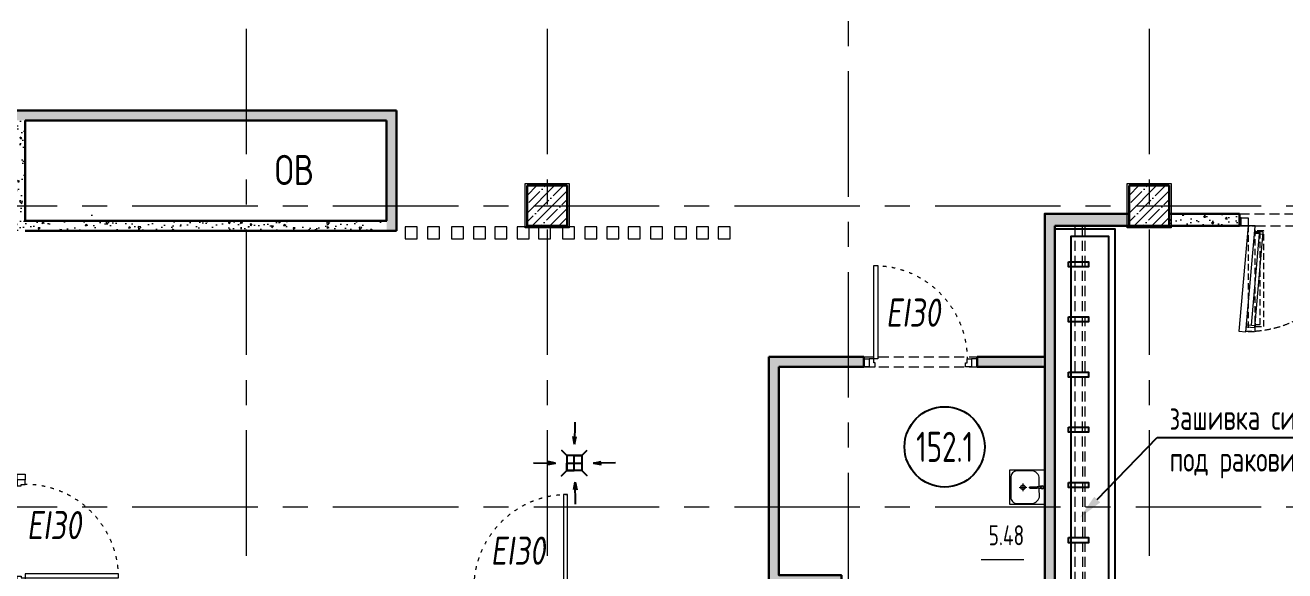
# Model space of a CAD drawing. Header units: millimetres. Extents: x -8689834 to 9419935, y 0 to 233063.
# Drawn here: x -211435 to -198881, y 114963 to 120399 of the extents above; entities that cross this region are included whole.
import ezdxf
from ezdxf import colors
from ezdxf.entities.mleader import LeaderData, LeaderLine
from ezdxf.enums import TextEntityAlignment as Align
from ezdxf.math import Vec2, Vec3

# ---------------------------------------------------------------- set-up
doc = ezdxf.new("R2010")
doc.units = ezdxf.units.MM
doc.header["$MEASUREMENT"] = 0
for name, pattern in [('ACAD_ISO03W100', [30, 12, -18]), ('ADSK_Штриховая_ш2 п1', [3, 2, -1]), ('CENTER', [2, 1.25, -0.25, 0.25, -0.25]), ('DASHED', [19.05, 12.7, -6.35])]:
    doc.linetypes.add(name, pattern=pattern)
doc.layers.get('0').update_dxf_attribs({"color": 250, "lineweight": 9})
for name, color, linetype, lineweight in [('АР_Выноски АПР', 7, 'Continuous', 5), ('АР_Двери', 175, 'Continuous', 18), ('АР_Колонны', 250, 'Continuous', 30), ('АР_Колонны Штрих', 250, 'Continuous', 5), ('АР_Маркер экспликации', 239, 'Continuous', 13), ('АР_Номер помещения', 1, 'Continuous', 25), ('АР_Оси', 195, 'Continuous', 9), ('АР_Отметки', 250, 'Continuous', 15), ('АР_Перегородки витражные', 152, 'Continuous', 13), ('АР_Перегородки газоблок', 165, 'Continuous', 30), ('АР_Перегородки газоблок_Штрих', 165, 'Continuous', 5), ('АР_Подоконники', 163, 'Continuous', 9), ('АР_Помещения_площадь', 19, 'Continuous', 9), ('АР_Сущ Несущая стена', 216, 'Continuous', 30), ('АР_тонкая линия', 250, 'Continuous', 0), ('ТХ_пищеблок', 30, 'Continuous', 20), ('Эвакуация', 7, 'Continuous', 9)]:
    doc.layers.add(name, color=color, linetype=linetype, lineweight=lineweight)
for name, color, linetype in [('АР_Отверстия', 251, 'Continuous'), ('ТХ_ВК_трапы', 5, 'Continuous'), ('ТХ_сантехника', 253, 'Continuous')]:
    doc.layers.add(name, color=color, linetype=linetype)
doc.layers.add('АР_ПБ_Двери', color=7, linetype='Continuous', lineweight=15, true_color=0xdb0000)
doc.styles.add('ICOCPEUR', font='isocpeur.ttf')
doc.styles.add('ISOCPEUR', font='isocpeur.ttf', dxfattribs={"width": 0.7})
doc.styles.get("Standard").update_dxf_attribs({"font": 'isocpeur.ttf', "width": 0.7})
doc.styles.add('Архитект', font='isocpeur.ttf', dxfattribs={"width": 0.8, "oblique": 8})
pattern_1 = [(50, (0, 0), (215.17805, -18.82564), [22.5, -247.5]), (355, (0, 0), (-41.6254, 225.65764), [18, -198]), (100.45144, (17.93, -1.57), (173.55265, 206.832), [19.12206, -210.34263]), (46.1842, (0, 60), (320.1724, -49.65578), [33.75, -371.25]), (96.63564, (26.68, 55.86), (280.3986, 292.2356), [28.6831, -315.51413]), (351.18416, (0, 60), (280.3986, 292.2356), [27, -297]), (21, (30, 45), (179.07212, -120.78567), [22.5, -247.5]), (326, (30, 45), (72.9946, 217.54501), [18, -198]), (71.45144, (44.92, 34.93), (252.06671, 96.75935), [19.12206, -210.34263]), (37.5, (0, 0), (3.647957, 99.868156), [0, -195.6, 0, -201, 0, -198.75]), (7.5, (0, 0), (78.92086, 118.323514), [0, -114.6, 0, -191.1, 0, -75.75]), (327.5, (-66.9, 0), (160.14673, -6.766462), [0, -75, 0, -234, 0, -310.5]), (317.5, (-96.9, 0), (174.95585, 30.031495), [0, -97.5, 0, -155.4, 0, -220.5])]

# ---------------------------------------------------------------- blocks, each defined once
blk = doc.blocks.new('*U12')
blk.add_lwpolyline([(100, 80), (100, 1010), (140, 1010), (140, 80)], close=True)
for points in [[(0, 0), (0, 80), (55, 80), (55, 0), (0, 0)], [(55, 80), (55, 0), (115, 0), (115, 40), (100, 40), (100, 80), (55, 80)], [(1075, 80), (1075, 0), (1015, 0), (1015, 40), (1030, 40), (1030, 80), (1075, 80)], [(1130, 0), (1130, 80), (1075, 80), (1075, 0), (1130, 0)]]:
    blk.add_lwpolyline(points)
at = {"linetype": 'ACAD_ISO03W100', "ltscale": 3}
blk.add_arc((100, 80), 930, 0, 90, dxfattribs=at)
blk = doc.blocks.new('*U761')
for points in [[(0, 0), (0, -80), (55, -80), (55, 0), (0, 0)], [(55, -80), (55, 0), (115, 0), (115, -40), (100, -40), (100, -80), (55, -80)], [(1075, -80), (1075, 0), (1015, 0), (1015, -40), (1030, -40), (1030, -80), (1075, -80)], [(1130, 0), (1130, -80), (1075, -80), (1075, 0), (1130, 0)]]:
    blk.add_lwpolyline(points)
blk.add_lwpolyline([(100, -80), (100, -1010), (140, -1010), (140, -80)], close=True)
at = {"linetype": 'ACAD_ISO03W100', "ltscale": 3}
blk.add_arc((100, -80), 930, 270, 0, dxfattribs=at)
blk = doc.blocks.new('1700-3')
for p, q in [((-416, 1465), (-422, 1430)), ((-90, 1407), (-96, 1373))]:
    blk.add_line(p, q)
at = {"linetype": 'DASHED', "ltscale": 5}
for p, q in [((-80, 100), (-83, 135)), ((-991, 20), (-994, 55))]:
    blk.add_line(p, q, dxfattribs=at)
for points in [[(-476, 1526), (-12, 1444), (0, 1513), (-464, 1595)], [(0, -13), (-1051, -105), (-1057, -35), (-6, 57)]]:
    blk.add_lwpolyline(points, close=True)
for points in [[(-471, 1443), (0, 1443), (0, 1513), (-471, 1513)], [(0, -13), (-1055, -13), (-1055, 57), (0, 57)]]:
    blk.add_lwpolyline(points, close=True, dxfattribs=at)
for points in [[(-392, 1511), (-427, 1517), (-441, 1434), (-76, 1369), (-61, 1453), (-96, 1459)], [(-407, 1514), (-416, 1465), (-90, 1407), (-81, 1456)], [(80, 1600), (0, 1600), (0, 1583), (80, 1583), (80, 1600)], [(0, 1583), (80, 1583), (80, 1513), (50, 1513), (50, 1513), (0, 1513), (0, 1583)], [(-972, -28), (-1007, -31), (-1014, 54), (-63, 137), (-56, 52), (-91, 49)], [(-987, -29), (-991, 20), (-80, 100), (-76, 50)], [(0, -83), (80, -83), (80, -13), (50, -13), (50, -13), (0, -13), (0, -83)], [(80, -100), (0, -100), (0, -83), (80, -83), (80, -100)]]:
    blk.add_lwpolyline(points)
for points in [[(-386, 1443), (-421, 1443), (-421, 1358), (-50, 1358), (-50, 1443), (-85, 1443)], [(-401, 1443), (-401, 1393), (-70, 1393), (-70, 1443)], [(-970, 57), (-1005, 57), (-1005, 142), (-50, 142), (-50, 57), (-85, 57)], [(-985, 57), (-985, 107), (-70, 107), (-70, 57)]]:
    blk.add_lwpolyline(points, dxfattribs=at)
for centre, radius, start, end in [((0, 1513), 471, 170, 270), ((0, -13), 1055, 90, 181.2023)]:
    blk.add_arc(centre, radius, start, end, dxfattribs=at)
blk = doc.blocks.new('*U281')
at = {"layer": 'АР_Номер помещения', "color": 7}
blk.add_circle((-3463, -1967), 400, dxfattribs=at)
at = {"layer": 'АР_Помещения_площадь', "color": 7}
blk.add_line((-2675, -3094), (-3098, -3094), dxfattribs=at)
at = {"color": 7, "style": 'ISOCPEUR', "width": 0.7, "flags": 1}
blk.add_attdef('КАТЕГОРИЯ', (-499, -2092), '', height=250, dxfattribs=at)
at = {"layer": 'АР_Номер помещения', "color": 7, "style": 'ISOCPEUR', "width": 0.7}
blk.add_attdef('НОМЕР_ПОМЕЩЕНИЯ', text='', height=300, dxfattribs=at).set_placement((-3463, -1967), align=Align.MIDDLE_CENTER)
at = {"layer": 'АР_Помещения_площадь', "color": 7, "lineweight": 30, "width": 0.7, "flags": 104}
blk.add_attdef('ИМЯ_ПОМЕЩЕНИЯ', text='', height=100, dxfattribs=at).set_placement((158, 1217), align=Align.MIDDLE_CENTER)
at = {"layer": 'АР_Помещения_площадь', "color": 7, "style": 'ISOCPEUR', "width": 0.7}
blk.add_attdef('ПЛОЩАДЬ_ПОМЕЩЕНИЯ', text='', height=200, dxfattribs=at).set_placement((-2671, -2848), align=Align.MIDDLE_RIGHT)
blk = doc.blocks.new('раковина столовая 2')
for points in [[(970112, -22806), (970112, -17236), (969512, -17236), (969512, -22806)], [(969572, -22746), (969572, -17314), (969952, -17314), (969952, -22746)], [(969975, -17564), (969775, -17564), (969775, -17614), (969975, -17614)], [(969975, -18114), (969775, -18114), (969775, -18164), (969975, -18164)], [(969975, -18664), (969775, -18664), (969775, -18714), (969975, -18714)], [(969975, -19214), (969775, -19214), (969775, -19264), (969975, -19264)], [(969975, -19764), (969775, -19764), (969775, -19814), (969975, -19814)], [(969975, -20314), (969775, -20314), (969775, -20364), (969975, -20364)], [(969975, -20864), (969775, -20864), (969775, -20914), (969975, -20914)], [(969975, -21414), (969775, -21414), (969775, -21464), (969975, -21464)], [(969975, -21964), (969775, -21964), (969775, -22014), (969975, -22014)], [(969975, -22514), (969775, -22514), (969775, -22564), (969975, -22564)]]:
    blk.add_lwpolyline(points, close=True)
blk = doc.blocks.new('*U791')
blk.add_lwpolyline([(-100, 80), (-100, 1010), (-140, 1010), (-140, 80)], close=True)
for points in [[(-1130, 0), (-1130, 80), (-1075, 80), (-1075, 0), (-1130, 0)], [(-1075, 80), (-1075, 0), (-1015, 0), (-1015, 40), (-1030, 40), (-1030, 80), (-1075, 80)], [(-55, 80), (-55, 0), (-115, 0), (-115, 40), (-100, 40), (-100, 80), (-55, 80)], [(0, 0), (0, 80), (-55, 80), (-55, 0), (0, 0)]]:
    blk.add_lwpolyline(points)
at = {"linetype": 'ACAD_ISO03W100', "ltscale": 3}
blk.add_arc((-100, 80), 930, 90, 180, dxfattribs=at)
blk = doc.blocks.new('Трапы с разуклонкой')
at = {"layer": 'ТХ_ВК_трапы'}
blk.add_lwpolyline([(364931, 183328), (364981, 183278), (364981, 183128), (364931, 183078), (364981, 183128), (365130, 183128), (365181, 183077), (365130, 183128), (365055, 183128), (365055, 183278), (364981, 183278), (365130, 183278), (365179, 183327), (365130, 183278), (365130, 183128), (365130, 183203), (364981, 183203)], dxfattribs=at)
blk.add_lwpolyline([(364931, 183328), (364981, 183278), (364981, 183128), (364931, 183078), (364981, 183128), (365130, 183128), (365181, 183077), (365130, 183128), (365055, 183128), (365055, 183278), (364981, 183278), (365130, 183278), (365179, 183327), (365130, 183278), (365130, 183128), (365130, 183203), (364981, 183203)], dxfattribs=at)
blk = doc.blocks.new('A$C985b353d')
at = {"layer": 'ТХ_ВК_трапы', "ltscale": 100}
for p, q in [((6, 409), (2, 189)), ((2, 189), (-11, 264)), ((-11, 264), (2, 189)), ((2, 189), (20, 264)), ((-407, 3), (-188, -1)), ((-188, -1), (-263, 17)), ((192, -1), (267, 17)), ((412, 3), (192, -1)), ((-188, -1), (-262, -14)), ((-262, -14), (-188, -1)), ((192, -1), (267, -14)), ((267, -14), (192, -1)), ((10, -191), (-4, -265)), ((-4, -265), (10, -191)), ((14, -410), (10, -191)), ((10, -191), (27, -266))]:
    blk.add_line(p, q, dxfattribs=at)
blk = doc.blocks.new('_DotSmall')
at = {"color": 0, "linetype": 'ByBlock', "const_width": 0.5}
blk.add_lwpolyline([(-0.0625, 0, 1), (0.0625, 0, 1)], format="xyb", close=True, dxfattribs=at)

msp = doc.modelspace()

# ---------------------------------------------------------------- hatches: boundary and pattern name
at = {"layer": 'АР_Колонны Штрих', "ltscale": 100}
h = msp.add_hatch(dxfattribs=at)
h.set_pattern_fill('ANSI35', color=256, scale=500)
h.set_pattern_definition([(45, (-1163486.01, 158672.16), (-88.388348, 88.388348), []), (45, (-1163397.63, 158672.16), (-88.388348, 88.388348), [156.25, -31.25, 0, -31.25])])
h.paths.add_polyline_path([(-206033.915, 118800.682), (-206433.915, 118800.682), (-206433.915, 118400.682), (-206033.915, 118400.682)])
h = msp.add_hatch(dxfattribs=at)
h.set_pattern_fill('ANSI35', color=256, scale=500)
h.set_pattern_definition([(45, (-1157486.01, 158672.16), (-88.388348, 88.388348), []), (45, (-1157397.63, 158672.16), (-88.388348, 88.388348), [156.25, -31.25, 0, -31.25])])
h.paths.add_polyline_path([(-200033.915, 118800.682), (-200433.915, 118800.682), (-200433.915, 118400.682), (-200033.915, 118400.682)])
at = {"layer": 'АР_Перегородки газоблок_Штрих', "ltscale": 100}
h = msp.add_hatch(dxfattribs=at)
h.set_pattern_fill('AR-CONC', color=256, scale=30)
h.set_pattern_definition([(50, (2627.93, 6749.96), (215.17805, -18.82564), [22.5, -247.5]), (355, (2627.93, 6749.96), (-41.6254, 225.65764), [18, -198]), (100.45144, (2645.86, 6748.4), (173.55265, 206.832), [19.12206, -210.34263]), (46.1842, (2627.93, 6809.96), (320.1724, -49.65578), [33.75, -371.25]), (96.63564, (2654.6, 6805.82), (280.3986, 292.2356), [28.6831, -315.51413]), (351.18416, (2627.93, 6809.96), (280.3986, 292.2356), [27, -297]), (21, (2657.93, 6794.96), (179.07212, -120.78567), [22.5, -247.5]), (326, (2657.93, 6794.96), (72.9946, 217.54501), [18, -198]), (71.45144, (2672.85, 6784.9), (252.06671, 96.75935), [19.12206, -210.34263]), (37.5, (2627.93, 6749.96), (3.647957, 99.868156), [0, -195.6, 0, -201, 0, -198.75]), (7.5, (2627.93, 6749.96), (78.92086, 118.323514), [0, -114.6, 0, -191.1, 0, -75.75]), (327.5, (2561.03, 6749.96), (160.14673, -6.766462), [0, -75, 0, -234, 0, -310.5]), (317.5, (2531.03, 6749.96), (174.95585, 30.031495), [0, -97.5, 0, -155.4, 0, -220.5])])
h.paths.add_polyline_path([(-207733.915, 119550.642), (-214372.031, 119550.642), (-214372.031, 119450.642), (-207833.915, 119450.642), (-207833.915, 118350.682), (-207733.915, 118350.682)])
h = msp.add_hatch(dxfattribs=at)
h.set_pattern_fill('AR-CONC', color=256, scale=30, angle=90)
h.set_pattern_definition([(140, (-98754.67, 329792.49), (18.82564, 215.17805), [22.5, -247.5]), (85, (-98754.67, 329792.49), (-225.65764, -41.6254), [18, -198]), (190.45144, (-98753.1, 329810.42), (-206.832, 173.55265), [19.12206, -210.34263]), (136.1842, (-98814.67, 329792.5), (49.65578, 320.1724), [33.75, -371.25]), (186.63564, (-98810.53, 329819.17), (-292.2356, 280.3986), [28.6831, -315.51413]), (81.18416, (-98814.67, 329792.5), (-292.2356, 280.3986), [27, -297]), (111, (-98799.67, 329822.49), (120.78567, 179.07212), [22.5, -247.5]), (56, (-98799.67, 329822.49), (-217.54501, 72.9946), [18, -198]), (161.45144, (-98789.6, 329837.4), (-96.75935, 252.06671), [19.12206, -210.34263]), (127.5, (-98754.67, 329792.49), (-99.868156, 3.647957), [0, -195.6, 0, -201, 0, -198.75]), (97.5, (-98754.67, 329792.49), (-118.323514, 78.92086), [0, -114.6, 0, -191.1, 0, -75.75]), (57.5, (-98754.67, 329725.59), (6.766462, 160.14673), [0, -75, 0, -234, 0, -310.5]), (47.5, (-98754.67, 329695.59), (-30.031495, 174.95585), [0, -97.5, 0, -155.4, 0, -220.5])])
h.paths.add_polyline_path([(-211555.354, 119450.642), (-211555.354, 118345.89), (-211435.354, 118345.89), (-211435.354, 119330.642), (-211435.354, 119450.642)])
h = msp.add_hatch(dxfattribs=at)
h.set_pattern_fill('AR-CONC', color=256, scale=30)
h.set_pattern_definition(pattern_1)
h.paths.add_polyline_path([(-201173.791, 118370.892), (-201173.6, 118400.654), (-200433.915, 118400.682), (-200433.915, 118520.682), (-201273.392, 118520.65), (-201273.39, 115964.62), (-201273.322, 115964.62), (-201273.39, 115627.62), (-201273.39, 115600.682), (-201173.788, 115600.682)])
h.paths.add_polyline_path([(-201173.788, 115600.682), (-201273.39, 115600.106), (-201273.39, 115007.167), (-201273.388, 112600.682), (-201173.388, 112600.682), (-201173.388, 112680.682), (-200433.915, 112680.682), (-200433.915, 112800.682), (-200573.786, 112800.682), (-200573.786, 112800.677), (-201173.786, 112800.677)])
h.paths.add_polyline_path([(-200433.915, 112520.652), (-201173.388, 112520.651), (-201173.388, 112600.682), (-201273.388, 112600.682), (-201273.387, 110702.537), (-201173.387, 110702.536), (-201173.388, 112400.651), (-200433.917, 112400.652), (-200433.915, 112400.652)])
h = msp.add_hatch(dxfattribs=at)
h.set_pattern_fill('AR-CONC', color=256, scale=30)
h.set_pattern_definition(pattern_1)
h.paths.add_polyline_path([(-199333.881, 118520.682), (-200033.916, 118520.694), (-200033.915, 118400.682), (-199333.884, 118400.682)])
h = msp.add_hatch(dxfattribs=at)
h.set_pattern_fill('AR-CONC', color=256, scale=30, angle=180)
h.set_pattern_definition([(230, (-421777.2, 231151.36), (-215.17805, 18.82564), [22.5, -247.5]), (175, (-421777.2, 231151.36), (41.6254, -225.65764), [18, -198]), (280.45144, (-421795.13, 231152.93), (-173.55265, -206.832), [19.12206, -210.34263]), (226.1842, (-421777.2, 231091.36), (-320.1724, 49.65578), [33.75, -371.25]), (276.63564, (-421803.88, 231095.5), (-280.3986, -292.2356), [28.6831, -315.51413]), (171.18416, (-421777.2, 231091.36), (-280.3986, -292.2356), [27, -297]), (201, (-421807.2, 231106.36), (-179.07212, 120.78567), [22.5, -247.5]), (146, (-421807.2, 231106.36), (-72.9946, -217.54501), [18, -198]), (251.45144, (-421822.12, 231116.43), (-252.06671, -96.75935), [19.12206, -210.34263]), (217.5, (-421777.2, 231151.365), (-3.647957, -99.868156), [0, -195.6, 0, -201, 0, -198.75]), (187.5, (-421777.2, 231151.36), (-78.92086, -118.323514), [0, -114.6, 0, -191.1, 0, -75.75]), (147.5, (-421710.3, 231151.365), (-160.14673, 6.766462), [0, -75, 0, -234, 0, -310.5]), (137.5, (-421680.3, 231151.36), (-174.95585, -30.031495), [0, -97.5, 0, -155.4, 0, -220.5])])
h.paths.add_polyline_path([(-211435.354, 118350.682), (-207835.777, 118350.682), (-207835.777, 118450.682), (-211435.354, 118450.682)])
h = msp.add_hatch(dxfattribs=at)
h.set_pattern_fill('AR-CONC', color=256, scale=30)
h.set_pattern_definition([(50, (0.09, 1576.72), (215.17805, -18.82564), [22.5, -247.5]), (355, (0.09, 1576.72), (-41.6254, 225.65764), [18, -198]), (100.45144, (18.02, 1575.15), (173.55265, 206.832), [19.12206, -210.34263]), (46.1842, (0.09, 1636.72), (320.1724, -49.65578), [33.75, -371.25]), (96.63564, (26.77, 1632.6), (280.3986, 292.2356), [28.6831, -315.51413]), (351.18416, (0.09, 1636.72), (280.3986, 292.2356), [27, -297]), (21, (30.1, 1621.72), (179.07212, -120.78567), [22.5, -247.5]), (326, (30.1, 1621.72), (72.9946, 217.54501), [18, -198]), (71.45144, (45.02, 1611.66), (252.06671, 96.75935), [19.12206, -210.34263]), (37.5, (0.09, 1576.72), (3.647957, 99.868156), [0, -195.6, 0, -201, 0, -198.75]), (7.5, (0.09, 1576.72), (78.92086, 118.323514), [0, -114.6, 0, -191.1, 0, -75.75]), (327.5, (-66.81, 1576.72), (160.14673, -6.766462), [0, -75, 0, -234, 0, -310.5]), (317.5, (-96.8, 1576.72), (174.95585, 30.031495), [0, -97.5, 0, -155.4, 0, -220.5])])
h.paths.add_polyline_path([(-201293.298, 117094.413), (-201947.836, 117094.334), (-201947.835, 116994.26), (-201293.297, 116994.373)])
h.paths.add_polyline_path([(-203077.839, 117094.297), (-204022.734, 117094.261), (-204022.734, 114793.779), (-205930.847, 114793.779), (-205930.847, 114693.779), (-204022.734, 114693.779), (-204022.734, 112500.393), (-206033.901, 112500.682), (-206033.915, 112400.682), (-203922.641, 112400.379), (-203922.734, 114817.845), (-203300.275, 114817.845), (-203300.275, 114917.845), (-203922.641, 114917.845), (-203922.641, 116994.265), (-203077.835, 116994.297)])

# ---------------------------------------------------------------- linework, layer by layer
at = {"ltscale": 100}
for points in [[(-206453.915, 118820.682), (-206013.915, 118820.682), (-206013.915, 118380.682), (-206453.915, 118380.682)], [(-200453.915, 118820.682), (-200013.915, 118820.682), (-200013.915, 118380.682), (-200453.915, 118380.682)]]:
    msp.add_lwpolyline(points, close=True, dxfattribs=at)
at = {"layer": 'АР_Колонны', "ltscale": 100}
for points in [[(-206433.915, 118800.682), (-206033.915, 118800.682), (-206033.915, 118400.682), (-206433.915, 118400.682)], [(-200433.915, 118800.682), (-200033.915, 118800.682), (-200033.915, 118400.682), (-200433.915, 118400.682)]]:
    msp.add_lwpolyline(points, close=True, dxfattribs=at)
at = {"layer": 'АР_Оси', "linetype": 'CENTER', "ltscale": 1000}
for p, q in [((-203233.822, 135939.875), (-203233.822, 80207.526)), ((-209233.915, 134363.151), (-209233.915, 78630.803)), ((-206233.915, 134363.151), (-206233.915, 78630.803)), ((-200233.915, 134363.151), (-200233.915, 78630.803)), ((-224367.609, 118600.682), (-141189.207, 118600.682)), ((-224367.609, 115600.682), (-141189.207, 115600.682))]:
    msp.add_line(p, q, dxfattribs=at)
at = {"layer": 'АР_Перегородки газоблок', "ltscale": 100}
for p, q in [((-207733.915, 119550.642), (-214372.031, 119550.642)), ((-207733.915, 119550.642), (-207733.915, 118350.682)), ((-211435.354, 119450.642), (-207833.915, 119450.642)), ((-211435.354, 118450.682), (-211435.354, 119450.642)), ((-207833.915, 119450.642), (-207833.915, 118450.682)), ((-207831.941, 118450.682), (-211435.354, 118450.682)), ((-207733.915, 118350.682), (-211435.354, 118350.682)), ((-203077.839, 117094.297), (-204022.734, 117094.261)), ((-204022.734, 117094.261), (-204022.734, 114793.779)), ((-203077.834, 117094.297), (-203077.835, 116994.239)), ((-201947.835, 116994.229), (-201947.835, 117094.373)), ((-201273.299, 117094.373), (-201947.835, 117094.373)), ((-203077.835, 116994.297), (-203922.734, 116994.265)), ((-201273.299, 116994.373), (-201947.835, 116994.373))]:
    msp.add_line(p, q, dxfattribs=at)
for points in [[(-201273.39, 115007.167), (-201273.392, 118520.65), (-200433.92, 118520.682)], [(-200033.915, 118520.656), (-199333.884, 118520.682)], [(-199333.884, 118520.682), (-199333.881, 118400.682)], [(-200433.915, 118400.682), (-201173.6, 118400.654)], [(-201173.596, 112800.682), (-201173.6, 118400.654)], [(-199333.881, 118400.682), (-200033.915, 118400.682)], [(-201273.386, 109734.706), (-201273.39, 115007.167)]]:
    msp.add_lwpolyline(points, dxfattribs=at)
at = {"layer": 'АР_Перегородки газоблок', "ltscale": 100, "elevation": 0}
msp.add_lwpolyline([(-203922.734, 116994.265), (-203922.734, 114917.845), (-203300.275, 114917.845), (-203300.275, 114817.845)], dxfattribs=at)
at = {"layer": 'АР_Подоконники', "ltscale": 100}
msp.add_arc((-206026.246, 118393.013), 8235.689, 95.2661392, 171.9196052, dxfattribs=at)
at = {"layer": 'АР_Сущ Несущая стена', "lineweight": 18, "ltscale": 100}
for centre, radius, start, end in [((-206027.067, 118394.779), 9148.86, 94.8723408, 175.1978222), ((-206026.246, 118393.013), 8425.689, 94.8765245, 174.7967806)]:
    msp.add_arc(centre, radius, start, end, dxfattribs=at)
at = {"layer": 'АР_тонкая линия', "linetype": 'ADSK_Штриховая_ш2 п1', "ltscale": 50}
for p, q in [((-199333.884, 118520.682), (-197650.884, 118520.682)), ((-199325.384, 118400.682), (-197585.459, 118400.471)), ((-203077.92, 117094.297), (-201947.887, 117094.053)), ((-203077.834, 116994.297), (-201947.834, 116993.817))]:
    msp.add_line(p, q, dxfattribs=at)
for points in [[(-200974.386, 118400.662), (-200974.223, 112800.682)], [(-200899.386, 118400.662), (-200899.223, 112800.681)], [(-200874.386, 118400.662), (-200874.223, 112800.681)]]:
    msp.add_lwpolyline(points, dxfattribs=at)
at = {"layer": 'ТХ_пищеблок'}
for p, q in [((-207527.66, 118390.92), (-207647.31, 118390.92)), ((-207647.31, 118390.92), (-207647.31, 118271.271)), ((-207527.66, 118271.271), (-207527.66, 118390.92)), ((-207307.254, 118390.92), (-207426.903, 118390.92)), ((-207426.903, 118390.92), (-207426.903, 118271.271)), ((-207307.254, 118271.271), (-207307.254, 118390.92)), ((-207067.955, 118390.92), (-207187.604, 118390.92)), ((-207187.604, 118390.92), (-207187.604, 118271.271)), ((-207067.955, 118271.271), (-207067.955, 118390.92)), ((-206847.548, 118390.92), (-206967.197, 118390.92)), ((-206967.197, 118390.92), (-206967.197, 118271.271)), ((-206847.548, 118271.271), (-206847.548, 118390.92)), ((-206633.438, 118390.92), (-206753.088, 118390.92)), ((-206753.088, 118390.92), (-206753.088, 118271.271)), ((-206633.438, 118271.271), (-206633.438, 118390.92)), ((-206413.031, 118390.92), (-206532.681, 118390.92)), ((-206532.681, 118390.92), (-206532.681, 118271.271)), ((-206413.031, 118271.271), (-206413.031, 118390.92)), ((-206198.922, 118390.92), (-206318.571, 118390.92)), ((-206318.571, 118390.92), (-206318.571, 118271.271)), ((-206198.922, 118271.271), (-206198.922, 118390.92)), ((-205959.623, 118391.359), (-206079.272, 118391.359)), ((-206079.272, 118391.359), (-206079.272, 118271.709)), ((-205959.623, 118271.709), (-205959.623, 118391.359)), ((-205739.216, 118390.92), (-205858.866, 118390.92)), ((-205858.866, 118390.92), (-205858.866, 118271.271)), ((-205739.216, 118271.271), (-205739.216, 118390.92)), ((-205518.809, 118390.92), (-205638.459, 118390.92)), ((-205638.459, 118390.92), (-205638.459, 118271.271)), ((-205518.809, 118271.271), (-205518.809, 118390.92)), ((-205304.7, 118390.92), (-205424.349, 118390.92)), ((-205424.349, 118390.92), (-205424.349, 118271.271)), ((-205304.7, 118271.271), (-205304.7, 118390.92)), ((-205084.293, 118391.359), (-205203.942, 118391.359)), ((-205203.942, 118391.359), (-205203.942, 118271.709)), ((-205084.293, 118271.709), (-205084.293, 118391.359)), ((-204844.994, 118391.359), (-204964.643, 118391.359)), ((-204964.643, 118391.359), (-204964.643, 118271.709)), ((-204844.994, 118271.709), (-204844.994, 118391.359)), ((-204624.587, 118391.359), (-204744.236, 118391.359)), ((-204744.236, 118391.359), (-204744.236, 118271.709)), ((-204624.587, 118271.709), (-204624.587, 118391.359)), ((-204410.478, 118390.92), (-204530.127, 118390.92)), ((-204530.127, 118390.92), (-204530.127, 118271.271)), ((-204410.478, 118271.271), (-204410.478, 118390.92)), ((-207647.31, 118271.271), (-207527.66, 118271.271)), ((-207426.903, 118271.271), (-207307.254, 118271.271)), ((-207187.604, 118271.271), (-207067.955, 118271.271)), ((-206967.197, 118271.271), (-206847.548, 118271.271)), ((-206753.088, 118271.271), (-206633.438, 118271.271)), ((-206532.681, 118271.271), (-206413.031, 118271.271)), ((-206318.571, 118271.271), (-206198.922, 118271.271)), ((-206079.272, 118271.709), (-205959.623, 118271.709)), ((-205858.866, 118271.271), (-205739.216, 118271.271)), ((-205638.459, 118271.271), (-205518.809, 118271.271)), ((-205424.349, 118271.271), (-205304.7, 118271.271)), ((-205203.942, 118271.709), (-205084.293, 118271.709)), ((-204964.643, 118271.709), (-204844.994, 118271.709)), ((-204744.236, 118271.709), (-204624.587, 118271.709)), ((-204530.127, 118271.271), (-204410.478, 118271.271)), ((-201273.322, 115964.62), (-201625.322, 115964.036)), ((-201625.322, 115964.036), (-201624.729, 115627.036)), ((-201613.199, 115894.057), (-201612.852, 115697.057)), ((-201412.312, 115958.411), (-201549.311, 115958.17)), ((-201328.036, 115801.929), (-201328.199, 115894.524)), ((-201272.729, 115627.621), (-201273.322, 115964.62)), ((-201529.886, 115794.144), (-201451.575, 115794.363)), ((-201491.175, 115832.94), (-201490.956, 115754.627)), ((-201425.837, 115790.703), (-201425.797, 115791.556)), ((-201425.746, 115789.855), (-201425.837, 115790.703)), ((-201425.797, 115791.556), (-201425.626, 115792.386)), ((-201425.525, 115789.036), (-201425.746, 115789.855)), ((-201425.626, 115792.386), (-201425.33, 115793.17)), ((-201425.597, 115790.71), (-201425.545, 115791.817)), ((-201425.597, 115790.71), (-201425.545, 115791.817)), ((-201425.478, 115789.609), (-201425.597, 115790.71)), ((-201425.478, 115789.609), (-201425.597, 115790.71)), ((-201425.545, 115791.817), (-201425.323, 115792.895)), ((-201425.545, 115791.817), (-201425.323, 115792.895)), ((-201425.181, 115788.272), (-201425.525, 115789.036)), ((-201425.191, 115788.546), (-201425.478, 115789.609)), ((-201425.191, 115788.546), (-201425.478, 115789.609)), ((-201425.33, 115793.17), (-201425.01, 115793.721)), ((-201425.288, 115793.279), (-201424.892, 115794.325)), ((-201425.288, 115793.279), (-201424.892, 115794.325)), ((-201424.829, 115787.741), (-201425.181, 115788.272)), ((-201424.698, 115787.91), (-201425.156, 115788.93)), ((-201424.698, 115787.91), (-201425.156, 115788.93)), ((-201424.892, 115794.325), (-201424.35, 115795.258)), ((-201424.892, 115794.325), (-201424.35, 115795.258)), ((-201424.1, 115787.011), (-201424.697, 115787.91)), ((-201424.1, 115787.011), (-201424.697, 115787.91)), ((-201424.35, 115795.258), (-201423.673, 115796.07)), ((-201424.35, 115795.258), (-201423.673, 115796.07)), ((-201423.375, 115786.241), (-201424.1, 115787.011)), ((-201423.375, 115786.241), (-201424.1, 115787.011)), ((-201423.673, 115796.07), (-201422.836, 115796.773)), ((-201422.497, 115785.591), (-201423.375, 115786.241)), ((-201422.836, 115796.768), (-201421.947, 115797.27)), ((-201422.836, 115796.768), (-201421.947, 115797.27)), ((-201421.579, 115785.148), (-201422.497, 115785.596)), ((-201421.947, 115797.27), (-201420.992, 115797.59)), ((-201421.947, 115797.27), (-201420.992, 115797.59)), ((-201420.607, 115784.886), (-201421.579, 115785.148)), ((-201420.607, 115784.886), (-201421.579, 115785.148)), ((-201420.992, 115797.59), (-201351.608, 115799.1)), ((-201420.607, 115784.886), (-201350.221, 115786.305)), ((-201420.607, 115784.886), (-201350.221, 115786.305)), ((-201351.668, 115799.087), (-201351.608, 115799.1)), ((-201351.608, 115799.1), (-201350.616, 115799.228)), ((-201351.608, 115799.1), (-201350.616, 115799.228)), ((-201339.255, 115800.455), (-201350.613, 115799.228)), ((-201338.81, 115785.769), (-201350.221, 115786.305)), ((-201328.939, 115801.77), (-201339.255, 115800.455)), ((-201327.82, 115784.798), (-201338.81, 115785.769)), ((-201321.072, 115803.13), (-201329.015, 115801.76)), ((-201327.852, 115697.524), (-201328.006, 115784.81)), ((-201319.885, 115783.917), (-201327.896, 115784.803)), ((-201315.205, 115804.6), (-201321.072, 115803.13)), ((-201313.94, 115782.806), (-201319.885, 115783.917)), ((-201312.039, 115806.098), (-201315.346, 115804.565)), ((-201312.039, 115806.098), (-201315.346, 115804.565)), ((-201310.689, 115781.503), (-201314.082, 115782.832)), ((-201624.729, 115627.036), (-201272.729, 115627.621)), ((-201548.739, 115633.17), (-201411.739, 115633.411))]:
    msp.add_line(p, q, dxfattribs=at)
for radius in [18.254, 13]:
    msp.add_circle((-201298.023, 115794.577), radius, dxfattribs=at)
for centre, radius, start, end in [((-201549.199, 115894.17), 64, 90.1008656, 180.1008656), ((-201409.585, 115874.687), 83.768, 13.6980715, 91.865359), ((-201548.852, 115697.17), 64, 180.1008656, 270.1008656), ((-201409.244, 115717.083), 83.708, 268.2913823, 346.4878698)]:
    msp.add_arc(centre, radius, start, end, dxfattribs=at)
for major_axis in [(16.423, 16.481), (13.442, 13.49)]:
    msp.add_ellipse((-201491.067, 115794.252), major_axis=major_axis, ratio=1, start_param=4.71238898, end_param=10.995574288, dxfattribs=at)
at = {"layer": 'Эвакуация'}
msp.add_line((-210770.749, 118508.483), (-210770.749, 118500.783), dxfattribs=at)
at = {"layer": 'Эвакуация', "lineweight": 18}
msp.add_line((-210770.749, 118500.783), (-210770.749, 118508.483), dxfattribs=at)

# ---------------------------------------------------------------- block references
at = {"layer": 'АР_Двери', "xscale": -1}
for name, p in [('*U791', (-203077.835, 116994.239)), ('*U12', (-205930.847, 114713.779))]:
    msp.add_blockref(name, p, dxfattribs=at)
at = {"layer": 'АР_Двери', "rotation": 90.00000000000001}
msp.add_blockref('*U761', (-211515.354, 114793.779), dxfattribs=at)
at = {"layer": 'АР_Маркер экспликации'}
ref = msp.add_blockref('*U281', (-198808.535, 118164.549), dxfattribs=at)
ref.add_attrib('НОМЕР_ПОМЕЩЕНИЯ', '152.1', dxfattribs={"layer": 'АР_Номер помещения', "color": 7, "height": 300, "style": 'ISOCPEUR', "width": 0.7}).set_placement((-202271.282, 116197.459), align=Align.MIDDLE_CENTER)
ref.add_attrib('ПЛОЩАДЬ_ПОМЕЩЕНИЯ', '5.48', dxfattribs={"layer": 'АР_Помещения_площадь', "color": 7, "height": 200, "style": 'ISOCPEUR', "width": 0.7}).set_placement((-201479.107, 115316.75), align=Align.MIDDLE_RIGHT)
at = {"layer": 'АР_Перегородки витражные', "xscale": -1, "rotation": 270}
msp.add_blockref('1700-3', (-199233.873, 118400.682), dxfattribs=at)
at = {"layer": 'АР_тонкая линия', "ltscale": 500}
msp.add_blockref('A$C985b353d', (-205963.523, 116036.057, -78.225), dxfattribs=at)
at = {"layer": 'ТХ_ВК_трапы', "lineweight": 9, "xscale": -1}
msp.add_blockref('Трапы с разуклонкой', (159091.767, -67166.683, -78.225), dxfattribs=at)
at = {"layer": 'ТХ_сантехника', "xscale": -1}
msp.add_blockref('раковина столовая 2', (768938.154, 135606.766), dxfattribs=at)

# ---------------------------------------------------------------- texts
at = {"layer": 'АР_Отверстия', "ltscale": 100, "insert": (-208753.143, 118956.471), "char_height": 300, "attachment_point": 5, "line_spacing_factor": 0.7, "style": 'ICOCPEUR'}
msp.add_mtext('\\A1;{\\W0.8;ОВ}', dxfattribs=at)
at = {"layer": 'АР_ПБ_Двери', "lineweight": 35, "style": 'Архитект', "oblique": 8, "width": 0.8}
for p in [(-202856.875, 117395.182), (-211418.696, 115277.502), (-206795.934, 115022.787)]:
    msp.add_text('EI30', height=280, dxfattribs=at).set_placement(p)

# ---------------------------------------------------------------- leaders
at = {"layer": 'АР_Выноски АПР'}
ml = msp.add_multileader_mtext('Standard', dxfattribs=at)
ml.set_content('зашивка сифонов \\Pпод раковинами', color=256, style='ISOCPEUR')
ml.set_leader_properties()
ml.build(insert=Vec2(0, 0))
ml.multileader.update_dxf_attribs({"text_left_attachment_type": 6, "text_right_attachment_type": 6, "dogleg_length": 100, "arrow_head_size": 250})
ctx = ml.context
ctx.base_point, ctx.char_height, ctx.arrow_head_size, ctx.landing_gap_size, ctx.plane_origin = Vec3(-200054.24, 116292.13), 250, 250, 25, Vec3(-194432.587, 125968.371)
ctx.left_attachment, ctx.right_attachment = 6, 6
notes = []
notes.append((ctx, [(0, (1, 1, 0), (-200154.24, 116292.13), (1, 0), 100, [(2, [(-200924.301, 115491.696)], 0, [])])]))
ctx.mtext.insert, ctx.mtext.width, ctx.mtext.defined_height, ctx.mtext.flow_direction = Vec3(-200029.24, 116617.13), 4200.76545, 12.17, 5
at = {"layer": 'АР_Отметки'}
ml = msp.add_multileader_mtext('Standard', dxfattribs=at)
ml.set_content('-0,180', color=256, style='ISOCPEUR')
ml.set_leader_properties(color=256, linetype='Continuous', lineweight=-1)
ml.set_arrow_properties(name='DOTSMALL')
ml.build(insert=Vec2(0, 0))
ml.multileader.update_dxf_attribs({"has_text_frame": 1, "text_left_attachment_type": 4, "text_right_attachment_type": 4, "dogleg_length": 100, "arrow_head_size": 180})
ctx = ml.context
ctx.base_point, ctx.char_height, ctx.arrow_head_size, ctx.landing_gap_size, ctx.plane_origin = Vec3(-204920.729, 122356.468), 250, 180, 50, Vec3(-207081.941, 121407.719)
ctx.left_attachment, ctx.right_attachment = 4, 4
notes.append((ctx, [(0, (0, 0, 0), (0, 0), (1, 0), 1, [])]))
ctx.mtext.insert, ctx.mtext.width, ctx.mtext.line_spacing_style, ctx.mtext.flow_direction = Vec3(-204870.729, 122689.802), 852.69703, 2, 5
ml = msp.add_multileader_mtext('Standard', dxfattribs=at)
ml.set_content('{\\W0.8;-2,730}', color=256, style='ISOCPEUR')
ml.set_leader_properties(color=256, linetype='Continuous', lineweight=-1)
ml.set_arrow_properties(name='DOTSMALL')
ml.build(insert=Vec2(0, 0))
ml.multileader.update_dxf_attribs({"has_text_frame": 1, "text_left_attachment_type": 4, "text_right_attachment_type": 4, "dogleg_length": 100, "arrow_head_size": 180})
ctx = ml.context
ctx.base_point, ctx.char_height, ctx.arrow_head_size, ctx.landing_gap_size, ctx.plane_origin = Vec3(-314791.321, 121809.018, 0), 250, 180, 50, Vec3(-319449.83, 117956.711, 0)
ctx.left_attachment, ctx.right_attachment = 4, 4
notes.append((ctx, [(0, (0, 0, 0), (0, 0), (1, 0), 1, [])]))
ctx.mtext.insert, ctx.mtext.width, ctx.mtext.defined_height, ctx.mtext.line_spacing_style, ctx.mtext.flow_direction = Vec3(-314741.321, 122142.352, 0), 769.98896, 343.888, 2, 5
ml = msp.add_multileader_mtext('Standard', dxfattribs=at)
ml.set_content('{\\W0.8;-2,430}', color=256, style='ISOCPEUR')
ml.set_leader_properties(color=256, linetype='Continuous', lineweight=-1)
ml.set_arrow_properties(name='DOTSMALL')
ml.build(insert=Vec2(0, 0))
ml.multileader.update_dxf_attribs({"has_text_frame": 1, "text_left_attachment_type": 4, "text_right_attachment_type": 4, "dogleg_length": 100, "arrow_head_size": 180})
ctx = ml.context
ctx.base_point, ctx.char_height, ctx.arrow_head_size, ctx.landing_gap_size, ctx.plane_origin = Vec3(-301002.247, 120038.585), 250, 180, 50, Vec3(-299949.553, 118383.411)
ctx.left_attachment, ctx.right_attachment = 4, 4
notes.append((ctx, [(0, (0, 0, 0), (0, 0), (1, 0), 1, [])]))
ctx.mtext.insert, ctx.mtext.width, ctx.mtext.line_spacing_style, ctx.mtext.flow_direction = Vec3(-300952.247, 120371.918), 852.69703, 2, 5
ml = msp.add_multileader_mtext('Standard', dxfattribs=at)
ml.set_content('{\\W0.8;-2,430}', color=256, style='ISOCPEUR')
ml.set_leader_properties(color=256, linetype='Continuous', lineweight=-1)
ml.set_arrow_properties(name='DOTSMALL')
ml.build(insert=Vec2(0, 0))
ml.multileader.update_dxf_attribs({"has_text_frame": 1, "text_left_attachment_type": 4, "text_right_attachment_type": 4, "dogleg_length": 100, "arrow_head_size": 180})
ctx = ml.context
ctx.base_point, ctx.char_height, ctx.arrow_head_size, ctx.landing_gap_size, ctx.plane_origin = Vec3(-336711.886, 117132.656), 250, 180, 50, Vec3(-335659.193, 115477.482)
ctx.left_attachment, ctx.right_attachment = 4, 4
notes.append((ctx, [(0, (0, 0, 0), (0, 0), (1, 0), 1, [])]))
ctx.mtext.insert, ctx.mtext.width, ctx.mtext.line_spacing_style, ctx.mtext.flow_direction = Vec3(-336661.886, 117465.989), 852.69703, 2, 5
for ctx, leaders in notes:
    for number, flags, end, landing, length, lines in leaders:
        leader = LeaderData()
        leader.index, (leader.has_last_leader_line, leader.has_dogleg_vector, leader.attachment_direction) = number, flags
        leader.last_leader_point, leader.dogleg_vector, leader.dogleg_length = Vec3(end), Vec3(landing), length
        for number, points, colour, breaks in lines:
            line = LeaderLine()
            line.index, line.vertices, line.color, line.breaks = number, Vec3.list(points), colors.encode_raw_color(colour), breaks
            leader.lines.append(line)
        ctx.leaders.append(leader)

doc.saveas('drawing.dxf')
